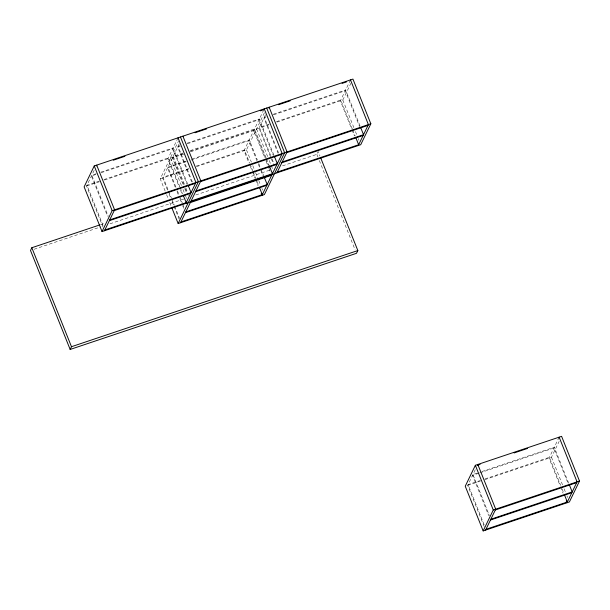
<?xml version="1.0" encoding="UTF-8"?>
<svg xmlns="http://www.w3.org/2000/svg" width="610" height="610" viewBox="0 0 610 610"><rect width="100%" height="100%" fill="white"/><g stroke="black" fill="none" stroke-linecap="round" stroke-linejoin="round"><path stroke-width="0.46" stroke-dasharray="3.05 2.29" d="M103.075 227.24L86.567 186.05L94.657 169.313M178.028 137.814L167.918 158.737L179.157 186.782M165.157 191.105L160.247 178.837L178.448 141.177M179.271 143.708L162.687 178.013L167.597 190.282M263.856 109.701L244.03 150.7L248.949 162.969M196.656 166.606L246.47 149.885L264.679 112.225M265.502 114.756L259.029 128.146L270.97 157.937M350.491 79.91L340.372 100.825L351.612 128.87M276.902 122.137L342.812 100.009L350.902 83.273M282.521 165.859L316.849 154.338L318.176 151.593L319.945 156.007M484.195 526.59L467.687 485.4L475.777 468.663M559.149 437.164L549.038 458.079L560.277 486.124M484.675 479.696L551.478 457.264L559.164 441.365M96.281 173.697L91.813 175.2L108.321 216.39M100.757 172.195L173.164 147.879L187.56 183.816M179.828 145.645L178.044 146.248L192.44 182.176M186.98 143.243L259.395 118.927L273.791 154.864M266.059 116.693L264.275 117.288L278.671 153.224M273.211 114.291L345.618 89.975L360.022 125.904M95.907 174.483L91.439 175.985L107.589 216.298M101.268 172.683L172.782 148.665L187.178 184.601M180.346 146.125L177.662 147.025L191.708 182.085M187.499 143.724L259.014 119.712L273.41 155.649M265.678 117.471L263.894 118.073L277.939 153.133M273.73 114.772L345.245 90.76L359.641 126.689M99.46 181.063L86.948 185.265L103.098 225.578M103.929 179.561L168.299 157.952L179.881 186.874M183.008 153.011L173.179 156.312L184.411 184.357M190.16 150.609L254.523 129L266.113 157.914M269.239 124.059L259.402 127.36L270.642 155.405M276.391 121.657L340.754 100.04L352.344 128.962M86.567 186.05L99.087 181.849M104.447 180.049L182.634 153.796M190.678 151.089L268.858 124.844M184.037 153.979L172.416 157.883L183.305 185.051M190.297 151.875L253.768 130.563L264.656 157.731M185.806 161.162L167.933 167.163L176.008 187.323M192.066 159.057L249.276 139.85L257.359 160.003M186.325 161.642L167.552 167.948L175.276 187.232M190.793 160.14L248.903 140.635L256.978 160.788M188.986 168.528L163.061 177.228L168.329 190.373M196.138 166.126L244.412 149.915L249.681 163.061M160.247 178.837L189.504 169.008M100.475 224.686L104.089 223.473M34.114 249.269L100.955 226.828M109.991 223.794L186.774 198.014M195.802 194.979L269.872 170.106M477.401 473.04L472.933 474.542L489.441 515.732M481.877 471.545L554.284 447.229L568.68 483.158M478.812 473.23L472.552 475.327L488.709 515.641M479.704 472.925L553.903 448.014L567.948 483.067M480.581 480.413L468.068 484.614L484.218 524.928M485.049 478.911L549.419 457.294L560.651 485.339M467.687 485.4L480.207 481.191M551.478 457.264L562.717 485.308M564.12 488.816L565.523 492.316M566.926 495.823L567.628 497.577M562.062 488.846L563.815 493.231M560.628 487.001L563.083 493.139M342.812 100.009L354.052 128.054M355.455 131.562L357.917 137.692M358.268 138.569L358.97 140.323M352.694 129.838L355.15 135.977M351.962 129.747L354.425 135.885M316.849 154.338L317.909 156.991M319.327 160.522L355.089 249.772M272.045 158.905L273.806 163.289M271.32 158.814L273.776 164.952M256.589 128.962L267.82 157.006M269.231 160.514L270.985 164.891M271.336 165.767L273.089 170.152M266.463 158.791L268.926 164.929M254.149 129.777L265.38 157.822M265.731 158.699L268.545 165.714M266.059 161.238L268.514 167.376M268.865 168.253L270.627 172.63M258.762 163.51L260.516 167.895M260.866 168.772L263.68 175.779M258.381 164.296L260.485 169.557M260.836 170.434L262.948 175.688M246.47 149.885L251.389 162.153M252.792 165.653L255.254 171.791M255.605 172.668L258.411 179.675M258.762 180.552L260.523 184.937M261.926 188.444L262.628 190.198M250.031 163.938L252.837 170.952M253.188 171.829L255.651 177.96M257.054 181.467L258.808 185.852M250.352 166.477L252.113 170.861M252.464 171.738L255.27 178.745M255.62 179.622L258.083 185.76M185.821 187.865L187.575 192.242M172.798 157.098L184.037 185.143M185.44 188.642L186.843 192.15M187.194 193.027L188.246 195.657M184.708 188.551L186.462 192.935M170.358 157.914L181.597 185.958M183 189.466L184.754 193.85M185.104 194.727L186.866 199.104M180.232 187.75L182.695 193.881M180.56 190.282L182.314 194.666M177.411 190.823L179.165 195.208M179.523 196.085L182.329 203.092M182.68 203.969L184.083 207.476M177.03 191.609L178.44 195.116M179.843 198.624L182.298 204.754M182.649 205.631L183.701 208.262M168.68 191.25L171.494 198.265M171.845 199.142L174.3 205.273M174.651 206.149L179.569 218.418M169.008 193.789L170.762 198.174M172.165 201.681L179.188 219.203M166.568 194.613L168.322 198.99M169.725 202.497L171.479 206.881"/><path stroke-width="0.91" d="M99.575 224.991L31.827 247.736L30.5 250.481L70.158 349.454L356.507 253.302L357.834 250.558L320.654 157.776M94.237 165.95L84.127 186.866L102.038 231.564L360.723 144.707L370.842 123.784L352.931 79.087L94.237 165.95L112.148 210.648L102.038 231.564M96.304 165.912L96.685 165.127L114.588 209.825L104.478 230.748M70.158 349.454L71.484 346.709L357.834 250.558M185.829 203.427L195.94 182.512L178.028 137.814M171.829 207.758L178.15 223.535L198.38 181.688L180.469 136.998M180.59 222.711L200.82 180.873L182.908 136.175M263.878 109.648L264.26 108.862L282.171 153.56L261.942 195.398L261.24 193.644M268.758 108.008L269.14 107.223L287.051 151.921L276.94 172.836M358.284 145.523L368.394 124.6L350.491 79.91M475.358 465.293L465.247 486.216L483.158 530.913L569.389 501.961L579.5 481.038L561.589 436.341L475.358 465.293L493.269 509.99L483.158 530.913M485.598 530.09L495.709 509.175L477.805 464.477L477.424 465.262L480.1 464.362M558.768 437.95L559.149 437.164L577.06 481.854L566.949 502.777L566.248 501.024M113.285 160.209L124.905 156.312M195.047 132.759L206.668 128.855M260.302 110.845L262.986 109.945M278.595 104.706L290.215 100.802M342.065 83.395L346.533 81.892M112.148 210.648L370.842 123.784M114.215 210.61L195.558 183.297M200.438 181.658L281.789 154.345M286.669 152.706L368.021 125.385M109.724 219.89L191.075 192.577L188.261 185.57M195.955 190.938L277.298 163.625L274.492 156.618M282.186 161.986L363.529 134.673L360.723 127.658M109.343 220.675L190.694 193.362M195.574 191.723L276.925 164.41M281.805 162.771L363.148 135.458M104.859 229.962L186.202 202.65L183.397 195.635M191.09 201.01L272.434 173.69L269.277 165.806M277.314 172.05L358.665 144.738L355.851 137.73M190.328 202.573L271.679 175.261M185.844 211.861L267.188 184.548L264.382 177.533M185.463 212.646L266.806 185.326M180.972 221.926L262.323 194.613L259.509 187.598M178.15 223.535L264.382 194.575L284.611 152.736L266.7 108.039M514.077 452.955L527.482 448.449M493.269 509.99L579.5 481.038M495.335 509.96L576.679 482.64M490.844 519.24L572.195 491.927L569.382 484.912M490.463 520.025L571.814 492.712M485.979 529.305L567.323 501.992L564.517 494.984M31.827 247.736L71.484 346.709"/></g></svg>
